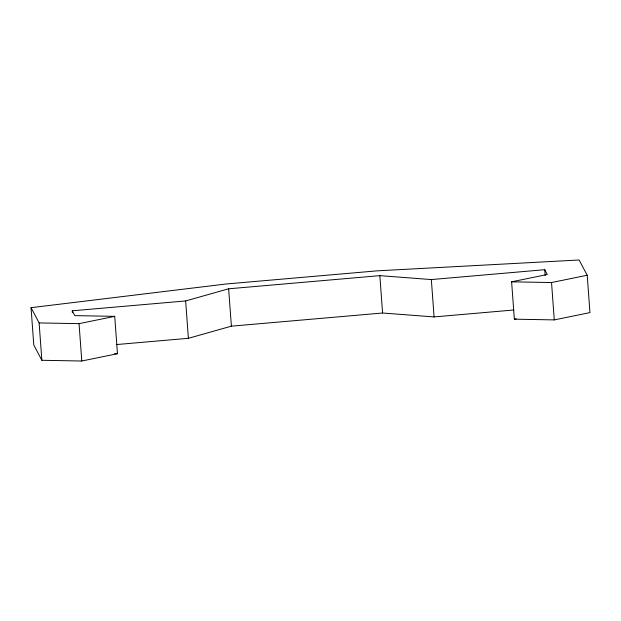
<?xml version="1.0" encoding="UTF-8"?>
<svg xmlns="http://www.w3.org/2000/svg" width="621" height="621" viewBox="0 0 621 621"><rect width="100%" height="100%" fill="white"/><g stroke="black" fill="none" stroke-linecap="round" stroke-linejoin="round"><path stroke-width="0.93" d="M185.648 300.944L228.644 288.804L379.842 275.646L431.339 279.566L544.733 269.7L547.28 274.513L511.611 281.818L514.351 319.178L554.274 319.9L589.95 312.596L587.21 275.235L579.137 259.989L377.289 270.834L226.098 283.991L31.05 307.674L33.79 345.035L41.863 360.289L81.786 361.011L117.462 353.714L114.722 316.353L74.799 315.623L72.246 310.81L185.648 300.944L188.388 338.305L116.313 344.577M188.388 338.305L231.385 326.165L382.583 313.007L434.079 316.927L513.846 309.988M31.05 307.674L39.123 322.928L79.046 323.65L114.722 316.353M511.611 281.818L551.533 282.539L587.21 275.235M514.351 319.178L516.23 318.79M114.613 353.66L117.462 353.714M551.533 282.539L554.274 319.9M544.733 269.7L545.153 275.445M431.339 279.566L434.079 316.927M379.842 275.646L382.583 313.007M228.644 288.804L231.385 326.165M79.046 323.65L81.786 361.011M72.246 310.81L72.385 312.728M39.123 322.928L41.863 360.289"/></g></svg>
